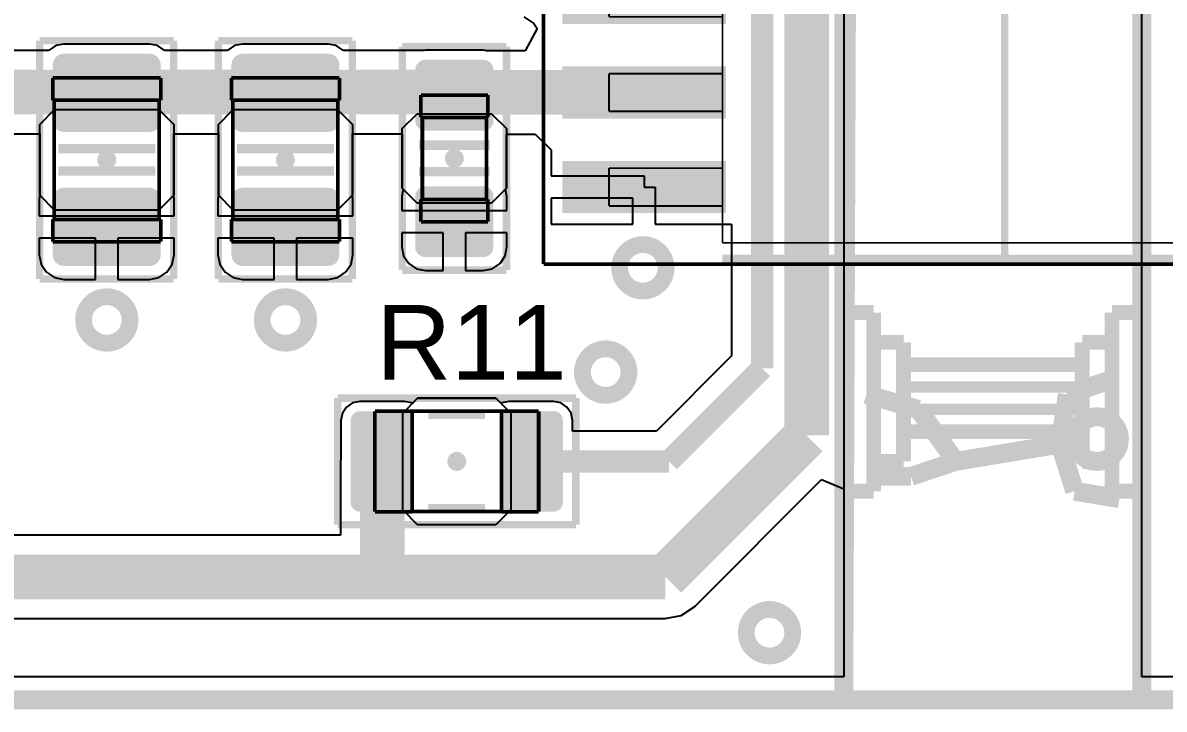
# Model space of a CAD drawing. Header units: inches. Extents: x 34 to 155, y 75 to 134.
# Drawn here: x 86.47 to 101.8, y 89.87 to 99.09 of the extents above; entities that cross this region are included whole.
import ezdxf

# ---------------------------------------------------------------- set-up
doc = ezdxf.new("R2010")
doc.units = ezdxf.units.IN
for name, color, linetype in [('Bottom Layer', 5, 'Continuous'), ('Bottom Overlay', 54, 'Continuous'), ('Bottom Solder', 6, 'Continuous'), ('Construction', 216, 'Continuous'), ('Mechanical 1', 6, 'Continuous'), ('Mechanical 13', 56, 'Continuous'), ('Mechanical 15', 56, 'Continuous'), ('Top Layer', 1, 'Continuous'), ('Top Overlay', 2, 'Continuous'), ('Top Paste', 8, 'Continuous'), ('Top Solder', 216, 'Continuous')]:
    doc.layers.add(name, color=color, linetype=linetype)
doc.styles.add('Arial', font='', dxfattribs={"height": 0.2})
doc.styles.get('Arial').set_extended_font_data('Arial')

# ---------------------------------------------------------------- blocks, each defined once
blk = doc.blocks.new('RESC2012X70N_110')
at = {"layer": 'Mechanical 15'}
h = blk.add_hatch(color=56, dxfattribs=at)
edge = h.paths.add_edge_path()
edge.add_arc((0, 0), 0.127, 0, 360)
at = {"layer": 'Top Layer'}
h = blk.add_hatch(color=1, dxfattribs=at)
edge = h.paths.add_edge_path()
edge.add_arc((-1.3, -0.55), 0.1, 180, 270)
edge.add_line((-1.3, -0.65), (-0.7, -0.65))
edge.add_arc((-0.7, -0.55), 0.1, 270, 360)
edge.add_line((-0.6, -0.55), (-0.6, 0.55))
edge.add_arc((-0.7, 0.55), 0.1, 0, 90)
edge.add_line((-0.7, 0.65), (-1.3, 0.65))
edge.add_arc((-1.3, 0.55), 0.1, 90, 180)
edge.add_line((-1.4, 0.55), (-1.4, -0.55))
h = blk.add_hatch(color=1, dxfattribs=at)
edge = h.paths.add_edge_path()
edge.add_arc((0.7, -0.55), 0.1, 180, 270)
edge.add_line((0.7, -0.65), (1.3, -0.65))
edge.add_arc((1.3, -0.55), 0.1, 270, 360)
edge.add_line((1.4, -0.55), (1.4, 0.55))
edge.add_arc((1.3, 0.55), 0.1, 0, 90)
edge.add_line((1.3, 0.65), (0.7, 0.65))
edge.add_arc((0.7, 0.55), 0.1, 90, 180)
edge.add_line((0.6, 0.55), (0.6, -0.55))
at = {"layer": 'Top Paste'}
h = blk.add_hatch(color=8, dxfattribs=at)
edge = h.paths.add_edge_path()
edge.add_arc((-1.3, -0.55), 0.1, 180, 270)
edge.add_line((-1.3, -0.65), (-0.7, -0.65))
edge.add_arc((-0.7, -0.55), 0.1, 270, 360)
edge.add_line((-0.6, -0.55), (-0.6, 0.55))
edge.add_arc((-0.7, 0.55), 0.1, 0, 90)
edge.add_line((-0.7, 0.65), (-1.3, 0.65))
edge.add_arc((-1.3, 0.55), 0.1, 90, 180)
edge.add_line((-1.4, 0.55), (-1.4, -0.55))
h = blk.add_hatch(color=8, dxfattribs=at)
edge = h.paths.add_edge_path()
edge.add_arc((0.7, -0.55), 0.1, 180, 270)
edge.add_line((0.7, -0.65), (1.3, -0.65))
edge.add_arc((1.3, -0.55), 0.1, 270, 360)
edge.add_line((1.4, -0.55), (1.4, 0.55))
edge.add_arc((1.3, 0.55), 0.1, 0, 90)
edge.add_line((1.3, 0.65), (0.7, 0.65))
edge.add_arc((0.7, 0.55), 0.1, 90, 180)
edge.add_line((0.6, 0.55), (0.6, -0.55))
at = {"layer": 'Top Solder'}
h = blk.add_hatch(color=216, dxfattribs=at)
edge = h.paths.add_edge_path()
edge.add_arc((-1.3, -0.55), 0.125, 180, 270)
edge.add_line((-1.3, -0.675), (-0.7, -0.675))
edge.add_arc((-0.7, -0.55), 0.125, 270, 360)
edge.add_line((-0.575, -0.55), (-0.575, 0.55))
edge.add_arc((-0.7, 0.55), 0.125, 0, 90)
edge.add_line((-0.7, 0.675), (-1.3, 0.675))
edge.add_arc((-1.3, 0.55), 0.125, 90, 180)
edge.add_line((-1.425, 0.55), (-1.425, -0.55))
h = blk.add_hatch(color=216, dxfattribs=at)
edge = h.paths.add_edge_path()
edge.add_arc((0.7, -0.55), 0.125, 180, 270)
edge.add_line((0.7, -0.675), (1.3, -0.675))
edge.add_arc((1.3, -0.55), 0.125, 270, 360)
edge.add_line((1.425, -0.55), (1.425, 0.55))
edge.add_arc((1.3, 0.55), 0.125, 0, 90)
edge.add_line((1.3, 0.675), (0.7, 0.675))
edge.add_arc((0.7, 0.55), 0.125, 90, 180)
edge.add_line((0.575, 0.55), (0.575, -0.55))
at = {"layer": 'Mechanical 13', "const_width": 0.05}
for points in [[(-1.1, 0.675), (-1.1, -0.675)], [(-0.6, 0.675), (-1.1, 0.675)], [(-0.6, 0.675), (-0.6, -0.675)], [(0.6, 0.674), (-0.6, 0.674)], [(0.6, 0.674), (-0.6, 0.674)], [(0.6, 0.675), (0.6, -0.675)], [(1.1, 0.675), (0.6, 0.675)], [(1.1, 0.675), (1.1, -0.675)], [(-0.6, -0.675), (-1.1, -0.675)], [(0.6, -0.674), (-0.6, -0.674)], [(0.6, -0.674), (-0.6, -0.674)], [(1.1, -0.675), (0.6, -0.675)]]:
    blk.add_lwpolyline(points, dxfattribs=at)
at = {"layer": 'Mechanical 15', "const_width": 0.1}
for points in [[(-1.6, 0.85), (-1.6, -0.85)], [(1.6, 0.85), (-1.6, 0.85)], [(1.6, 0.85), (1.6, -0.85)], [(1.6, -0.85), (-1.6, -0.85)]]:
    blk.add_lwpolyline(points, dxfattribs=at)
at = {"layer": 'Top Layer'}
for p, q in [((-0.725, 0.65), (-0.525, 0.85)), ((-0.525, 0.85), (0.525, 0.85)), ((0.525, 0.85), (0.725, 0.65)), ((-0.725, -0.65), (-0.725, 0.65)), ((0.725, 0.65), (0.725, -0.65)), ((-0.525, -0.85), (-0.725, -0.65)), ((0.725, -0.65), (0.525, -0.85)), ((0.525, -0.85), (-0.525, -0.85))]:
    blk.add_line(p, q, dxfattribs=at)
at = {"layer": 'Top Overlay', "const_width": 0.127}
for points in [[(0.381, 0.635), (-0.381, 0.635)], [(0.381, -0.635), (-0.381, -0.635)]]:
    blk.add_lwpolyline(points, dxfattribs=at)
blk = doc.blocks.new('TI_DFM0020A_121')
at = {"layer": 'Top Layer'}
for points in [[(-5.9, 6.015), (-3.8, 6.015), (-3.8, 5.415), (-5.9, 5.415)], [(3.8, 6.015), (5.9, 6.015), (5.9, 5.415), (3.8, 5.415)], [(-5.9, 4.745), (-3.8, 4.745), (-3.8, 4.145), (-5.9, 4.145)], [(3.8, 4.745), (5.9, 4.745), (5.9, 4.145), (3.8, 4.145)], [(-5.9, 3.475), (-3.8, 3.475), (-3.8, 2.875), (-5.9, 2.875)], [(3.8, 3.475), (5.9, 3.475), (5.9, 2.875), (3.8, 2.875)], [(-5.9, 2.205), (-3.8, 2.205), (-3.8, 1.605), (-5.9, 1.605)], [(3.8, 2.205), (5.9, 2.205), (5.9, 1.605), (3.8, 1.605)], [(-5.9, 0.935), (-3.8, 0.935), (-3.8, 0.335), (-5.9, 0.335)], [(3.8, 0.935), (5.9, 0.935), (5.9, 0.335), (3.8, 0.335)], [(-5.9, -0.335), (-3.8, -0.335), (-3.8, -0.935), (-5.9, -0.935)], [(3.8, -0.335), (5.9, -0.335), (5.9, -0.935), (3.8, -0.935)], [(-5.9, -1.605), (-3.8, -1.605), (-3.8, -2.205), (-5.9, -2.205)], [(3.8, -1.605), (5.9, -1.605), (5.9, -2.205), (3.8, -2.205)], [(-5.9, -2.875), (-3.8, -2.875), (-3.8, -3.475), (-5.9, -3.475)], [(3.8, -2.875), (5.9, -2.875), (5.9, -3.475), (3.8, -3.475)], [(-5.9, -4.145), (-3.8, -4.145), (-3.8, -4.745), (-5.9, -4.745)], [(3.8, -4.145), (5.9, -4.145), (5.9, -4.745), (3.8, -4.745)], [(-5.9, -5.415), (-3.8, -5.415), (-3.8, -6.015), (-5.9, -6.015)], [(3.8, -5.415), (5.9, -5.415), (5.9, -6.015), (3.8, -6.015)]]:
    blk.add_hatch(color=1, dxfattribs=at).paths.add_polyline_path(points)
at = {"layer": 'Top Paste'}
for points in [[(-5.9, 6.015), (-3.8, 6.015), (-3.8, 5.415), (-5.9, 5.415)], [(3.8, 6.015), (5.9, 6.015), (5.9, 5.415), (3.8, 5.415)], [(-5.9, 4.745), (-3.8, 4.745), (-3.8, 4.145), (-5.9, 4.145)], [(3.8, 4.745), (5.9, 4.745), (5.9, 4.145), (3.8, 4.145)], [(-5.9, 3.475), (-3.8, 3.475), (-3.8, 2.875), (-5.9, 2.875)], [(3.8, 3.475), (5.9, 3.475), (5.9, 2.875), (3.8, 2.875)], [(-5.9, 2.205), (-3.8, 2.205), (-3.8, 1.605), (-5.9, 1.605)], [(3.8, 2.205), (5.9, 2.205), (5.9, 1.605), (3.8, 1.605)], [(-5.9, 0.935), (-3.8, 0.935), (-3.8, 0.335), (-5.9, 0.335)], [(3.8, 0.935), (5.9, 0.935), (5.9, 0.335), (3.8, 0.335)], [(-5.9, -0.335), (-3.8, -0.335), (-3.8, -0.935), (-5.9, -0.935)], [(3.8, -0.335), (5.9, -0.335), (5.9, -0.935), (3.8, -0.935)], [(-5.9, -1.605), (-3.8, -1.605), (-3.8, -2.205), (-5.9, -2.205)], [(3.8, -1.605), (5.9, -1.605), (5.9, -2.205), (3.8, -2.205)], [(-5.9, -2.875), (-3.8, -2.875), (-3.8, -3.475), (-5.9, -3.475)], [(3.8, -2.875), (5.9, -2.875), (5.9, -3.475), (3.8, -3.475)], [(-5.9, -4.145), (-3.8, -4.145), (-3.8, -4.745), (-5.9, -4.745)], [(3.8, -4.145), (5.9, -4.145), (5.9, -4.745), (3.8, -4.745)], [(-5.9, -5.415), (-3.8, -5.415), (-3.8, -6.015), (-5.9, -6.015)], [(3.8, -5.415), (5.9, -5.415), (5.9, -6.015), (3.8, -6.015)]]:
    blk.add_hatch(color=8, dxfattribs=at).paths.add_polyline_path(points)
at = {"layer": 'Top Solder'}
for points in [[(-5.95, 6.065), (-3.75, 6.065), (-3.75, 5.365), (-5.95, 5.365)], [(3.75, 6.065), (5.95, 6.065), (5.95, 5.365), (3.75, 5.365)], [(-5.95, 4.795), (-3.75, 4.795), (-3.75, 4.095), (-5.95, 4.095)], [(3.75, 4.795), (5.95, 4.795), (5.95, 4.095), (3.75, 4.095)], [(-5.95, 3.525), (-3.75, 3.525), (-3.75, 2.825), (-5.95, 2.825)], [(3.75, 3.525), (5.95, 3.525), (5.95, 2.825), (3.75, 2.825)], [(-5.95, 2.255), (-3.75, 2.255), (-3.75, 1.555), (-5.95, 1.555)], [(3.75, 2.255), (5.95, 2.255), (5.95, 1.555), (3.75, 1.555)], [(-5.95, 0.985), (-3.75, 0.985), (-3.75, 0.285), (-5.95, 0.285)], [(3.75, 0.985), (5.95, 0.985), (5.95, 0.285), (3.75, 0.285)], [(-5.95, -0.285), (-3.75, -0.285), (-3.75, -0.985), (-5.95, -0.985)], [(3.75, -0.285), (5.95, -0.285), (5.95, -0.985), (3.75, -0.985)], [(-5.95, -1.555), (-3.75, -1.555), (-3.75, -2.255), (-5.95, -2.255)], [(3.75, -1.555), (5.95, -1.555), (5.95, -2.255), (3.75, -2.255)], [(-5.95, -2.825), (-3.75, -2.825), (-3.75, -3.525), (-5.95, -3.525)], [(3.75, -2.825), (5.95, -2.825), (5.95, -3.525), (3.75, -3.525)], [(-5.95, -4.095), (-3.75, -4.095), (-3.75, -4.795), (-5.95, -4.795)], [(3.75, -4.095), (5.95, -4.095), (5.95, -4.795), (3.75, -4.795)], [(-5.95, -5.365), (-3.75, -5.365), (-3.75, -6.065), (-5.95, -6.065)], [(3.75, -5.365), (5.95, -5.365), (5.95, -6.065), (3.75, -6.065)]]:
    blk.add_hatch(color=216, dxfattribs=at).paths.add_polyline_path(points)
at = {"layer": 'Mechanical 13', "const_width": 0.0254}
for points in [[(-3.797, -6.464), (-3.797, 6.464)], [(-3.797, 6.464), (3.797, 6.464)], [(3.797, -6.464), (3.797, 6.464)], [(-5.321, 5.461), (-5.321, 5.969)], [(-5.321, 5.969), (-3.797, 5.969)], [(-3.797, 5.461), (-3.797, 5.969)], [(3.797, 5.969), (5.321, 5.969)], [(3.797, 5.461), (3.797, 5.969)], [(5.321, 5.461), (5.321, 5.969)], [(-5.321, 5.461), (-3.797, 5.461)], [(3.797, 5.461), (5.321, 5.461)], [(-5.321, 4.191), (-5.321, 4.699)], [(-5.321, 4.699), (-3.797, 4.699)], [(-3.797, 4.191), (-3.797, 4.699)], [(3.797, 4.699), (5.321, 4.699)], [(3.797, 4.191), (3.797, 4.699)], [(5.321, 4.191), (5.321, 4.699)], [(-5.321, 4.191), (-3.797, 4.191)], [(3.797, 4.191), (5.321, 4.191)], [(-5.321, 2.921), (-5.321, 3.429)], [(-5.321, 3.429), (-3.797, 3.429)], [(-3.797, 2.921), (-3.797, 3.429)], [(3.797, 3.429), (5.321, 3.429)], [(3.797, 2.921), (3.797, 3.429)], [(5.321, 2.921), (5.321, 3.429)], [(-5.321, 2.921), (-3.797, 2.921)], [(3.797, 2.921), (5.321, 2.921)], [(-5.321, 1.651), (-5.321, 2.159)], [(-5.321, 2.159), (-3.797, 2.159)], [(-3.797, 1.651), (-3.797, 2.159)], [(3.797, 2.159), (5.321, 2.159)], [(3.797, 1.651), (3.797, 2.159)], [(5.321, 1.651), (5.321, 2.159)], [(-5.321, 1.651), (-3.797, 1.651)], [(3.797, 1.651), (5.321, 1.651)], [(-5.321, 0.381), (-5.321, 0.889)], [(-5.321, 0.889), (-3.797, 0.889)], [(-3.797, 0.381), (-3.797, 0.889)], [(3.797, 0.889), (5.321, 0.889)], [(3.797, 0.381), (3.797, 0.889)], [(5.321, 0.381), (5.321, 0.889)], [(-5.321, 0.381), (-3.797, 0.381)], [(3.797, 0.381), (5.321, 0.381)], [(-5.321, -0.889), (-5.321, -0.381)], [(-5.321, -0.381), (-3.797, -0.381)], [(-3.797, -0.889), (-3.797, -0.381)], [(3.797, -0.381), (5.321, -0.381)], [(3.797, -0.889), (3.797, -0.381)], [(5.321, -0.889), (5.321, -0.381)], [(-5.321, -0.889), (-3.797, -0.889)], [(3.797, -0.889), (5.321, -0.889)], [(-5.321, -2.159), (-5.321, -1.651)], [(-5.321, -1.651), (-3.797, -1.651)], [(-3.797, -2.159), (-3.797, -1.651)], [(3.797, -1.651), (5.321, -1.651)], [(3.797, -2.159), (3.797, -1.651)], [(5.321, -2.159), (5.321, -1.651)], [(-5.321, -2.159), (-3.797, -2.159)], [(3.797, -2.159), (5.321, -2.159)], [(-5.321, -3.429), (-5.321, -2.921)], [(-5.321, -2.921), (-3.797, -2.921)], [(-3.797, -3.429), (-3.797, -2.921)], [(3.797, -2.921), (5.321, -2.921)], [(3.797, -3.429), (3.797, -2.921)], [(5.321, -3.429), (5.321, -2.921)], [(-5.321, -3.429), (-3.797, -3.429)], [(3.797, -3.429), (5.321, -3.429)], [(-5.321, -4.699), (-5.321, -4.191)], [(-5.321, -4.191), (-3.797, -4.191)], [(-3.797, -4.699), (-3.797, -4.191)], [(3.797, -4.191), (5.321, -4.191)], [(3.797, -4.699), (3.797, -4.191)], [(5.321, -4.699), (5.321, -4.191)], [(-5.321, -4.699), (-3.797, -4.699)], [(3.797, -4.699), (5.321, -4.699)], [(-5.321, -5.969), (-5.321, -5.461)], [(-5.321, -5.461), (-3.797, -5.461)], [(-3.797, -5.969), (-3.797, -5.461)], [(3.797, -5.461), (5.321, -5.461)], [(3.797, -5.969), (3.797, -5.461)], [(5.321, -5.969), (5.321, -5.461)], [(-5.321, -5.969), (-3.797, -5.969)], [(3.797, -5.969), (5.321, -5.969)], [(-3.797, -6.464), (3.797, -6.464)]]:
    blk.add_lwpolyline(points, dxfattribs=at)
blk.add_lwpolyline([(0.305, 6.464, -1), (-0.305, 6.464)], format="xyb", dxfattribs=at)
at = {"layer": 'Mechanical 13', "const_width": 0.0127}
for points in [[(-0.311, 6.464, 1), (-0.298, 6.464, 1)], [(0.298, 6.464, 1), (0.311, 6.464, 1)]]:
    blk.add_lwpolyline(points, format="xyb", close=True, dxfattribs=at)
at = {"layer": 'Mechanical 15', "const_width": 0.05}
for points in [[(-6.2, -6.75), (-6.2, 6.75)], [(-6.2, 6.75), (6.2, 6.75)], [(6.2, -6.75), (6.2, 6.75)], [(-6.2, -6.75), (6.2, -6.75)]]:
    blk.add_lwpolyline(points, dxfattribs=at)
at = {"layer": 'Top Overlay'}
for points, const_width in [([(-4.725, 6.7, 1), (-4.975, 6.7, 1)], 0.25), ([(-5.038, 6.7, 1), (-4.913, 6.7, 1)], 0.125), ([(-4.787, 6.7, 1), (-4.663, 6.7, 1)], 0.125)]:
    blk.add_lwpolyline(points, format="xyb", close=True, dxfattribs=dict(at, const_width=const_width))
at = {"layer": 'Top Overlay', "const_width": 0.15}
for points in [[(-3.8, 6.7), (3.8, 6.7)], [(-3.8, -6.7), (3.8, -6.7)]]:
    blk.add_lwpolyline(points, dxfattribs=at)
at = {"layer": 'Mechanical 13', "style": 'Arial'}
for s, p in [('*', (-3.734, 5.118)), ('D4', (-3.493, -0.635))]:
    blk.add_text(s, height=1.27, dxfattribs=at).set_placement(p)
blk = doc.blocks.new('CAPC1608X90N_131')
at = {"layer": 'Mechanical 15'}
h = blk.add_hatch(color=56, dxfattribs=at)
edge = h.paths.add_edge_path()
edge.add_arc((0, 0), 0.127, 0, 360)
at = {"layer": 'Top Layer'}
h = blk.add_hatch(color=1, dxfattribs=at)
edge = h.paths.add_edge_path()
edge.add_arc((-1.187, -0.388), 0.112, 180, 270)
edge.add_line((-1.187, -0.5), (-0.512, -0.5))
edge.add_arc((-0.512, -0.388), 0.112, 270, 360)
edge.add_line((-0.4, -0.388), (-0.4, 0.388))
edge.add_arc((-0.512, 0.388), 0.112, 0, 90)
edge.add_line((-0.512, 0.5), (-1.187, 0.5))
edge.add_arc((-1.187, 0.388), 0.112, 90, 180)
edge.add_line((-1.3, 0.388), (-1.3, -0.388))
h = blk.add_hatch(color=1, dxfattribs=at)
edge = h.paths.add_edge_path()
edge.add_arc((0.512, -0.388), 0.112, 180, 270)
edge.add_line((0.512, -0.5), (1.188, -0.5))
edge.add_arc((1.188, -0.388), 0.112, 270, 360)
edge.add_line((1.3, -0.388), (1.3, 0.388))
edge.add_arc((1.188, 0.388), 0.112, 0, 90)
edge.add_line((1.188, 0.5), (0.512, 0.5))
edge.add_arc((0.512, 0.388), 0.112, 90, 180)
edge.add_line((0.4, 0.388), (0.4, -0.388))
at = {"layer": 'Top Paste'}
h = blk.add_hatch(color=8, dxfattribs=at)
edge = h.paths.add_edge_path()
edge.add_arc((-1.187, -0.388), 0.112, 180, 270)
edge.add_line((-1.187, -0.5), (-0.512, -0.5))
edge.add_arc((-0.512, -0.388), 0.112, 270, 360)
edge.add_line((-0.4, -0.388), (-0.4, 0.388))
edge.add_arc((-0.512, 0.388), 0.112, 0, 90)
edge.add_line((-0.512, 0.5), (-1.187, 0.5))
edge.add_arc((-1.187, 0.388), 0.112, 90, 180)
edge.add_line((-1.3, 0.388), (-1.3, -0.388))
h = blk.add_hatch(color=8, dxfattribs=at)
edge = h.paths.add_edge_path()
edge.add_arc((0.512, -0.388), 0.112, 180, 270)
edge.add_line((0.512, -0.5), (1.188, -0.5))
edge.add_arc((1.188, -0.388), 0.112, 270, 360)
edge.add_line((1.3, -0.388), (1.3, 0.388))
edge.add_arc((1.188, 0.388), 0.112, 0, 90)
edge.add_line((1.188, 0.5), (0.512, 0.5))
edge.add_arc((0.512, 0.388), 0.112, 90, 180)
edge.add_line((0.4, 0.388), (0.4, -0.388))
at = {"layer": 'Top Solder'}
h = blk.add_hatch(color=216, dxfattribs=at)
edge = h.paths.add_edge_path()
edge.add_arc((-1.187, -0.388), 0.138, 180, 270)
edge.add_line((-1.187, -0.525), (-0.512, -0.525))
edge.add_arc((-0.512, -0.388), 0.138, 270, 360)
edge.add_line((-0.375, -0.388), (-0.375, 0.388))
edge.add_arc((-0.512, 0.388), 0.138, 0, 90)
edge.add_line((-0.512, 0.525), (-1.187, 0.525))
edge.add_arc((-1.187, 0.388), 0.138, 90, 180)
edge.add_line((-1.325, 0.388), (-1.325, -0.388))
h = blk.add_hatch(color=216, dxfattribs=at)
edge = h.paths.add_edge_path()
edge.add_arc((0.512, -0.388), 0.138, 180, 270)
edge.add_line((0.512, -0.525), (1.188, -0.525))
edge.add_arc((1.188, -0.388), 0.138, 270, 360)
edge.add_line((1.325, -0.388), (1.325, 0.388))
edge.add_arc((1.188, 0.388), 0.138, 0, 90)
edge.add_line((1.188, 0.525), (0.512, 0.525))
edge.add_arc((0.512, 0.388), 0.138, 90, 180)
edge.add_line((0.375, 0.388), (0.375, -0.388))
at = {"layer": 'Mechanical 13', "const_width": 0.05}
for points in [[(-0.85, 0.45), (-0.55, 0.45)], [(-0.85, 0.45), (-0.85, -0.45)], [(-0.55, 0.45), (-0.55, -0.45)], [(0.55, 0.45), (0.85, 0.45)], [(0.55, 0.45), (0.55, -0.45)], [(0.85, 0.45), (0.85, -0.45)], [(-0.55, 0.43), (0.55, 0.43)], [(-0.85, -0.45), (-0.55, -0.45)], [(-0.55, -0.43), (0.55, -0.43)], [(0.55, -0.45), (0.85, -0.45)]]:
    blk.add_lwpolyline(points, dxfattribs=at)
at = {"layer": 'Mechanical 15', "const_width": 0.1}
for points in [[(-1.5, 0.7), (1.5, 0.7)], [(-1.5, 0.7), (-1.5, -0.7)], [(1.5, 0.7), (1.5, -0.7)], [(-1.5, -0.7), (1.5, -0.7)]]:
    blk.add_lwpolyline(points, dxfattribs=at)
at = {"layer": 'Top Layer'}
for p, q in [((-0.6, 0.5), (-0.4, 0.7)), ((-0.4, 0.7), (0.4, 0.7)), ((0.4, 0.7), (0.6, 0.5)), ((-0.6, -0.5), (-0.6, 0.5)), ((0.6, 0.5), (0.6, -0.5)), ((-0.4, -0.7), (-0.6, -0.5)), ((0.6, -0.5), (0.4, -0.7)), ((0.4, -0.7), (-0.4, -0.7))]:
    blk.add_line(p, q, dxfattribs=at)
at = {"layer": 'Top Overlay', "const_width": 0.127}
for points in [[(-0.178, 0.476), (-0.178, -0.476)], [(0.178, 0.476), (0.178, -0.476)]]:
    blk.add_lwpolyline(points, dxfattribs=at)
blk = doc.blocks.new('CAPC2012X135N_132')
at = {"layer": 'Mechanical 15'}
h = blk.add_hatch(color=56, dxfattribs=at)
edge = h.paths.add_edge_path()
edge.add_arc((0, 0), 0.127, 0, 360)
at = {"layer": 'Top Layer'}
h = blk.add_hatch(color=1, dxfattribs=at)
edge = h.paths.add_edge_path()
edge.add_arc((-1.275, -0.575), 0.125, 180, 270)
edge.add_line((-1.275, -0.7), (-0.525, -0.7))
edge.add_arc((-0.525, -0.575), 0.125, 270, 360)
edge.add_line((-0.4, -0.575), (-0.4, 0.575))
edge.add_arc((-0.525, 0.575), 0.125, 0, 90)
edge.add_line((-0.525, 0.7), (-1.275, 0.7))
edge.add_arc((-1.275, 0.575), 0.125, 90, 180)
edge.add_line((-1.4, 0.575), (-1.4, -0.575))
h = blk.add_hatch(color=1, dxfattribs=at)
edge = h.paths.add_edge_path()
edge.add_arc((0.525, -0.575), 0.125, 180, 270)
edge.add_line((0.525, -0.7), (1.275, -0.7))
edge.add_arc((1.275, -0.575), 0.125, 270, 360)
edge.add_line((1.4, -0.575), (1.4, 0.575))
edge.add_arc((1.275, 0.575), 0.125, 0, 90)
edge.add_line((1.275, 0.7), (0.525, 0.7))
edge.add_arc((0.525, 0.575), 0.125, 90, 180)
edge.add_line((0.4, 0.575), (0.4, -0.575))
at = {"layer": 'Top Paste'}
h = blk.add_hatch(color=8, dxfattribs=at)
edge = h.paths.add_edge_path()
edge.add_arc((-1.275, -0.575), 0.125, 180, 270)
edge.add_line((-1.275, -0.7), (-0.525, -0.7))
edge.add_arc((-0.525, -0.575), 0.125, 270, 360)
edge.add_line((-0.4, -0.575), (-0.4, 0.575))
edge.add_arc((-0.525, 0.575), 0.125, 0, 90)
edge.add_line((-0.525, 0.7), (-1.275, 0.7))
edge.add_arc((-1.275, 0.575), 0.125, 90, 180)
edge.add_line((-1.4, 0.575), (-1.4, -0.575))
h = blk.add_hatch(color=8, dxfattribs=at)
edge = h.paths.add_edge_path()
edge.add_arc((0.525, -0.575), 0.125, 180, 270)
edge.add_line((0.525, -0.7), (1.275, -0.7))
edge.add_arc((1.275, -0.575), 0.125, 270, 360)
edge.add_line((1.4, -0.575), (1.4, 0.575))
edge.add_arc((1.275, 0.575), 0.125, 0, 90)
edge.add_line((1.275, 0.7), (0.525, 0.7))
edge.add_arc((0.525, 0.575), 0.125, 90, 180)
edge.add_line((0.4, 0.575), (0.4, -0.575))
at = {"layer": 'Top Solder'}
h = blk.add_hatch(color=216, dxfattribs=at)
edge = h.paths.add_edge_path()
edge.add_arc((-1.275, -0.575), 0.15, 180, 270)
edge.add_line((-1.275, -0.725), (-0.525, -0.725))
edge.add_arc((-0.525, -0.575), 0.15, 270, 360)
edge.add_line((-0.375, -0.575), (-0.375, 0.575))
edge.add_arc((-0.525, 0.575), 0.15, 0, 90)
edge.add_line((-0.525, 0.725), (-1.275, 0.725))
edge.add_arc((-1.275, 0.575), 0.15, 90, 180)
edge.add_line((-1.425, 0.575), (-1.425, -0.575))
h = blk.add_hatch(color=216, dxfattribs=at)
edge = h.paths.add_edge_path()
edge.add_arc((0.525, -0.575), 0.15, 180, 270)
edge.add_line((0.525, -0.725), (1.275, -0.725))
edge.add_arc((1.275, -0.575), 0.15, 270, 360)
edge.add_line((1.425, -0.575), (1.425, 0.575))
edge.add_arc((1.275, 0.575), 0.15, 0, 90)
edge.add_line((1.275, 0.725), (0.525, 0.725))
edge.add_arc((0.525, 0.575), 0.15, 90, 180)
edge.add_line((0.375, 0.575), (0.375, -0.575))
at = {"layer": 'Mechanical 13', "const_width": 0.05}
for points in [[(-1.1, 0.725), (-0.8, 0.725)], [(-1.1, 0.725), (-1.1, -0.725)], [(-0.8, 0.725), (-0.8, -0.725)], [(-0.8, 0.705), (0.8, 0.705)], [(0.8, 0.725), (0.8, -0.725)], [(0.8, 0.725), (1.1, 0.725)], [(1.1, 0.725), (1.1, -0.725)], [(-1.1, -0.725), (-0.8, -0.725)], [(-0.8, -0.705), (0.8, -0.705)], [(0.8, -0.725), (1.1, -0.725)]]:
    blk.add_lwpolyline(points, dxfattribs=at)
at = {"layer": 'Mechanical 15', "const_width": 0.1}
for points in [[(-1.6, 0.9), (1.6, 0.9)], [(-1.6, 0.9), (-1.6, -0.9)], [(1.6, 0.9), (1.6, -0.9)], [(-1.6, -0.9), (1.6, -0.9)]]:
    blk.add_lwpolyline(points, dxfattribs=at)
at = {"layer": 'Top Layer'}
for p, q in [((-0.675, 0.7), (-0.475, 0.9)), ((-0.475, 0.9), (0.475, 0.9)), ((0.475, 0.9), (0.675, 0.7)), ((-0.675, -0.7), (-0.675, 0.7)), ((0.675, 0.7), (0.675, -0.7)), ((-0.475, -0.9), (-0.675, -0.7)), ((0.675, -0.7), (0.475, -0.9)), ((0.475, -0.9), (-0.475, -0.9))]:
    blk.add_line(p, q, dxfattribs=at)
at = {"layer": 'Top Overlay', "const_width": 0.127}
for points in [[(-0.15, 0.651), (-0.15, -0.651)], [(0.15, 0.651), (0.15, -0.651)]]:
    blk.add_lwpolyline(points, dxfattribs=at)
blk = doc.blocks.new('CAPC2012X135N_133')
at = {"layer": 'Mechanical 15'}
h = blk.add_hatch(color=56, dxfattribs=at)
edge = h.paths.add_edge_path()
edge.add_arc((0, 0), 0.127, 0, 360)
at = {"layer": 'Top Layer'}
h = blk.add_hatch(color=1, dxfattribs=at)
edge = h.paths.add_edge_path()
edge.add_arc((-1.275, -0.575), 0.125, 180, 270)
edge.add_line((-1.275, -0.7), (-0.525, -0.7))
edge.add_arc((-0.525, -0.575), 0.125, 270, 360)
edge.add_line((-0.4, -0.575), (-0.4, 0.575))
edge.add_arc((-0.525, 0.575), 0.125, 0, 90)
edge.add_line((-0.525, 0.7), (-1.275, 0.7))
edge.add_arc((-1.275, 0.575), 0.125, 90, 180)
edge.add_line((-1.4, 0.575), (-1.4, -0.575))
h = blk.add_hatch(color=1, dxfattribs=at)
edge = h.paths.add_edge_path()
edge.add_arc((0.525, -0.575), 0.125, 180, 270)
edge.add_line((0.525, -0.7), (1.275, -0.7))
edge.add_arc((1.275, -0.575), 0.125, 270, 360)
edge.add_line((1.4, -0.575), (1.4, 0.575))
edge.add_arc((1.275, 0.575), 0.125, 0, 90)
edge.add_line((1.275, 0.7), (0.525, 0.7))
edge.add_arc((0.525, 0.575), 0.125, 90, 180)
edge.add_line((0.4, 0.575), (0.4, -0.575))
at = {"layer": 'Top Paste'}
h = blk.add_hatch(color=8, dxfattribs=at)
edge = h.paths.add_edge_path()
edge.add_arc((-1.275, -0.575), 0.125, 180, 270)
edge.add_line((-1.275, -0.7), (-0.525, -0.7))
edge.add_arc((-0.525, -0.575), 0.125, 270, 360)
edge.add_line((-0.4, -0.575), (-0.4, 0.575))
edge.add_arc((-0.525, 0.575), 0.125, 0, 90)
edge.add_line((-0.525, 0.7), (-1.275, 0.7))
edge.add_arc((-1.275, 0.575), 0.125, 90, 180)
edge.add_line((-1.4, 0.575), (-1.4, -0.575))
h = blk.add_hatch(color=8, dxfattribs=at)
edge = h.paths.add_edge_path()
edge.add_arc((0.525, -0.575), 0.125, 180, 270)
edge.add_line((0.525, -0.7), (1.275, -0.7))
edge.add_arc((1.275, -0.575), 0.125, 270, 360)
edge.add_line((1.4, -0.575), (1.4, 0.575))
edge.add_arc((1.275, 0.575), 0.125, 0, 90)
edge.add_line((1.275, 0.7), (0.525, 0.7))
edge.add_arc((0.525, 0.575), 0.125, 90, 180)
edge.add_line((0.4, 0.575), (0.4, -0.575))
at = {"layer": 'Top Solder'}
h = blk.add_hatch(color=216, dxfattribs=at)
edge = h.paths.add_edge_path()
edge.add_arc((-1.275, -0.575), 0.15, 180, 270)
edge.add_line((-1.275, -0.725), (-0.525, -0.725))
edge.add_arc((-0.525, -0.575), 0.15, 270, 360)
edge.add_line((-0.375, -0.575), (-0.375, 0.575))
edge.add_arc((-0.525, 0.575), 0.15, 0, 90)
edge.add_line((-0.525, 0.725), (-1.275, 0.725))
edge.add_arc((-1.275, 0.575), 0.15, 90, 180)
edge.add_line((-1.425, 0.575), (-1.425, -0.575))
h = blk.add_hatch(color=216, dxfattribs=at)
edge = h.paths.add_edge_path()
edge.add_arc((0.525, -0.575), 0.15, 180, 270)
edge.add_line((0.525, -0.725), (1.275, -0.725))
edge.add_arc((1.275, -0.575), 0.15, 270, 360)
edge.add_line((1.425, -0.575), (1.425, 0.575))
edge.add_arc((1.275, 0.575), 0.15, 0, 90)
edge.add_line((1.275, 0.725), (0.525, 0.725))
edge.add_arc((0.525, 0.575), 0.15, 90, 180)
edge.add_line((0.375, 0.575), (0.375, -0.575))
at = {"layer": 'Mechanical 13', "const_width": 0.05}
for points in [[(-1.1, 0.725), (-0.8, 0.725)], [(-1.1, 0.725), (-1.1, -0.725)], [(-0.8, 0.725), (-0.8, -0.725)], [(-0.8, 0.705), (0.8, 0.705)], [(0.8, 0.725), (0.8, -0.725)], [(0.8, 0.725), (1.1, 0.725)], [(1.1, 0.725), (1.1, -0.725)], [(-1.1, -0.725), (-0.8, -0.725)], [(-0.8, -0.705), (0.8, -0.705)], [(0.8, -0.725), (1.1, -0.725)]]:
    blk.add_lwpolyline(points, dxfattribs=at)
at = {"layer": 'Mechanical 15', "const_width": 0.1}
for points in [[(-1.6, 0.9), (1.6, 0.9)], [(-1.6, 0.9), (-1.6, -0.9)], [(1.6, 0.9), (1.6, -0.9)], [(-1.6, -0.9), (1.6, -0.9)]]:
    blk.add_lwpolyline(points, dxfattribs=at)
at = {"layer": 'Top Layer'}
for p, q in [((-0.675, 0.7), (-0.475, 0.9)), ((-0.475, 0.9), (0.475, 0.9)), ((0.475, 0.9), (0.675, 0.7)), ((-0.675, -0.7), (-0.675, 0.7)), ((0.675, 0.7), (0.675, -0.7)), ((-0.475, -0.9), (-0.675, -0.7)), ((0.675, -0.7), (0.475, -0.9)), ((0.475, -0.9), (-0.475, -0.9))]:
    blk.add_line(p, q, dxfattribs=at)
at = {"layer": 'Top Overlay', "const_width": 0.127}
for points in [[(-0.15, 0.651), (-0.15, -0.651)], [(0.15, 0.651), (0.15, -0.651)]]:
    blk.add_lwpolyline(points, dxfattribs=at)

msp = doc.modelspace()

# ---------------------------------------------------------------- hatches: boundary and pattern name
at = {"layer": 'Bottom Layer'}
h = msp.add_hatch(color=5, dxfattribs=at)
edge = h.paths.add_edge_path()
edge.add_arc((94.8, 95.8), 0.4, 0, 360)
edge = h.paths.add_edge_path(flags=0)
edge.add_arc((94.8, 95.8), 0.2, 0, 360)
h = msp.add_hatch(color=5, dxfattribs=at)
edge = h.paths.add_edge_path()
edge.add_arc((87.6, 95.1), 0.4, 0, 360)
edge = h.paths.add_edge_path(flags=0)
edge.add_arc((87.6, 95.1), 0.2, 0, 360)
h = msp.add_hatch(color=5, dxfattribs=at)
edge = h.paths.add_edge_path()
edge.add_arc((90, 95.1), 0.4, 0, 360)
edge = h.paths.add_edge_path(flags=0)
edge.add_arc((90, 95.1), 0.2, 0, 360)
h = msp.add_hatch(color=5, dxfattribs=at)
edge = h.paths.add_edge_path()
edge.add_arc((94.3, 94.4), 0.4, 0, 360)
edge = h.paths.add_edge_path(flags=0)
edge.add_arc((94.3, 94.4), 0.2, 0, 360)
h = msp.add_hatch(color=5, dxfattribs=at)
edge = h.paths.add_edge_path()
edge.add_arc((96.5, 90.9), 0.4, 0, 360)
edge = h.paths.add_edge_path(flags=0)
edge.add_arc((96.5, 90.9), 0.2, 0, 360)
at = {"layer": 'Bottom Solder'}
h = msp.add_hatch(color=6, dxfattribs=at)
edge = h.paths.add_edge_path()
edge.add_arc((94.8, 95.8), 0.425, 0, 360)
edge = h.paths.add_edge_path(flags=0)
edge.add_arc((94.8, 95.8), 0.2, 0, 360)
h = msp.add_hatch(color=6, dxfattribs=at)
edge = h.paths.add_edge_path()
edge.add_arc((87.6, 95.1), 0.425, 0, 360)
edge = h.paths.add_edge_path(flags=0)
edge.add_arc((87.6, 95.1), 0.2, 0, 360)
h = msp.add_hatch(color=6, dxfattribs=at)
edge = h.paths.add_edge_path()
edge.add_arc((90, 95.1), 0.425, 0, 360)
edge = h.paths.add_edge_path(flags=0)
edge.add_arc((90, 95.1), 0.2, 0, 360)
h = msp.add_hatch(color=6, dxfattribs=at)
edge = h.paths.add_edge_path()
edge.add_arc((94.3, 94.4), 0.425, 0, 360)
edge = h.paths.add_edge_path(flags=0)
edge.add_arc((94.3, 94.4), 0.2, 0, 360)
h = msp.add_hatch(color=6, dxfattribs=at)
edge = h.paths.add_edge_path()
edge.add_arc((96.5, 90.9), 0.425, 0, 360)
edge = h.paths.add_edge_path(flags=0)
edge.add_arc((96.5, 90.9), 0.2, 0, 360)
at = {"layer": 'Top Layer'}
h = msp.add_hatch(color=1, dxfattribs=at)
edge = h.paths.add_edge_path()
edge.add_arc((94.8, 95.8), 0.4, 0, 360)
edge = h.paths.add_edge_path(flags=0)
edge.add_arc((94.8, 95.8), 0.2, 0, 360)
h = msp.add_hatch(color=1, dxfattribs=at)
edge = h.paths.add_edge_path()
edge.add_arc((87.6, 95.1), 0.4, 0, 360)
edge = h.paths.add_edge_path(flags=0)
edge.add_arc((87.6, 95.1), 0.2, 0, 360)
h = msp.add_hatch(color=1, dxfattribs=at)
edge = h.paths.add_edge_path()
edge.add_arc((90, 95.1), 0.4, 0, 360)
edge = h.paths.add_edge_path(flags=0)
edge.add_arc((90, 95.1), 0.2, 0, 360)
h = msp.add_hatch(color=1, dxfattribs=at)
edge = h.paths.add_edge_path()
edge.add_arc((94.3, 94.4), 0.4, 0, 360)
edge = h.paths.add_edge_path(flags=0)
edge.add_arc((94.3, 94.4), 0.2, 0, 360)
h = msp.add_hatch(color=1, dxfattribs=at)
edge = h.paths.add_edge_path()
edge.add_arc((96.5, 90.9), 0.4, 0, 360)
edge = h.paths.add_edge_path(flags=0)
edge.add_arc((96.5, 90.9), 0.2, 0, 360)
at = {"layer": 'Top Solder'}
h = msp.add_hatch(color=216, dxfattribs=at)
edge = h.paths.add_edge_path()
edge.add_arc((94.8, 95.8), 0.425, 0, 360)
edge = h.paths.add_edge_path(flags=0)
edge.add_arc((94.8, 95.8), 0.2, 0, 360)
h = msp.add_hatch(color=216, dxfattribs=at)
edge = h.paths.add_edge_path()
edge.add_arc((87.6, 95.1), 0.425, 0, 360)
edge = h.paths.add_edge_path(flags=0)
edge.add_arc((87.6, 95.1), 0.2, 0, 360)
h = msp.add_hatch(color=216, dxfattribs=at)
edge = h.paths.add_edge_path()
edge.add_arc((90, 95.1), 0.425, 0, 360)
edge = h.paths.add_edge_path(flags=0)
edge.add_arc((90, 95.1), 0.2, 0, 360)
h = msp.add_hatch(color=216, dxfattribs=at)
edge = h.paths.add_edge_path()
edge.add_arc((94.3, 94.4), 0.425, 0, 360)
edge = h.paths.add_edge_path(flags=0)
edge.add_arc((94.3, 94.4), 0.2, 0, 360)
h = msp.add_hatch(color=216, dxfattribs=at)
edge = h.paths.add_edge_path()
edge.add_arc((96.5, 90.9), 0.425, 0, 360)
edge = h.paths.add_edge_path(flags=0)
edge.add_arc((96.5, 90.9), 0.2, 0, 360)

# ---------------------------------------------------------------- linework, layer by layer
at = {"layer": 'Bottom Layer'}
for p, q in [((97.5, 115.694), (97.5, 90.306)), ((101.5, 90.306), (101.5, 115.694)), ((97.5, 90.306), (50.306, 90.306)), ((112.5, 90.306), (101.5, 90.306))]:
    msp.add_line(p, q, dxfattribs=at)
at = {"layer": 'Bottom Overlay'}
for points, const_width in [([(97.5, 90.5), (97.5, 115.5)], 0.254), ([(101.5, 90.5), (101.5, 115.5)], 0.254), ([(97.6, 95.2), (97.9, 95.2)], 0.2), ([(97.9, 94.8), (97.9, 95.2)], 0.2), ([(101.1, 95.2), (101.5, 95.2)], 0.2), ([(101.1, 94.8), (101.1, 95.2)], 0.2), ([(97.9, 93.2), (97.9, 94.8)], 0.2), ([(97.9, 94.8), (98.3, 94.8)], 0.2), ([(98.3, 94.5), (98.3, 94.8)], 0.2), ([(100.7, 94.8), (101.1, 94.8)], 0.2), ([(100.7, 94.5), (100.7, 94.8)], 0.2), ([(101.1, 93.2), (101.1, 94.8)], 0.2), ([(98.3, 93.6), (98.3, 94.5)], 0.2), ([(98.3, 94.5), (100.7, 94.5)], 0.2), ([(100.7, 93.6), (100.7, 94.5)], 0.2), ([(98.3, 94.2), (100.7, 94.2)], 0.15), ([(98.3, 93.9), (100.7, 93.9)], 0.15), ([(98.3, 93.2), (98.3, 93.6)], 0.2), ([(98.3, 93.6), (100.7, 93.6)], 0.2), ([(100.7, 93.2), (100.7, 93.6)], 0.2), ([(97.9, 92.8), (97.9, 93.2)], 0.2), ([(97.9, 93.2), (98.3, 93.2)], 0.2), ([(100.7, 93.2), (101.1, 93.2)], 0.2), ([(101.1, 92.8), (101.1, 93.2)], 0.2), ([(97.6, 92.8), (97.9, 92.8)], 0.2), ([(101.1, 92.8), (101.5, 92.8)], 0.2)]:
    msp.add_lwpolyline(points, dxfattribs=dict(at, const_width=const_width))
at = {"layer": 'Construction'}
for points, const_width in [([(97.5, 90), (97.5, 116)], 0.254), ([(101.5, 90), (101.5, 116)], 0.254), ([(99.66, 95.9), (99.66, 109)], 0.1)]:
    msp.add_lwpolyline(points, dxfattribs=dict(at, const_width=const_width))
at = {"layer": 'Mechanical 1', "const_width": 0.254}
msp.add_lwpolyline([(50, 90), (112.5, 90)], dxfattribs=at)
at = {"layer": 'Top Layer'}
for p, q in [((101.5, 90.306), (101.5, 115.694)), ((93.203, 99.17), (93.336, 99.081)), ((93.336, 99.081), (93.38, 99.016)), ((93.38, 99.016), (93.221, 98.716)), ((86.823, 98.72), (86, 98.72)), ((86.826, 98.724), (86.823, 98.72)), ((86.917, 98.784), (86.826, 98.724)), ((87.024, 98.806), (86.917, 98.784)), ((88.174, 98.806), (87.024, 98.806)), ((88.281, 98.784), (88.174, 98.806)), ((88.372, 98.724), (88.281, 98.784)), ((88.374, 98.72), (88.372, 98.724)), ((89.223, 98.72), (88.374, 98.72)), ((89.226, 98.724), (89.223, 98.72)), ((89.317, 98.784), (89.226, 98.724)), ((89.424, 98.806), (89.317, 98.784)), ((90.574, 98.806), (89.424, 98.806)), ((90.681, 98.784), (90.574, 98.806)), ((90.772, 98.724), (90.681, 98.784)), ((90.774, 98.72), (90.772, 98.724)), ((91.86, 98.72), (90.774, 98.72)), ((91.88, 98.725), (91.86, 98.72)), ((92.655, 98.725), (91.88, 98.725)), ((92.699, 98.716), (92.655, 98.725)), ((93.221, 98.716), (92.699, 98.716)), ((85.29, 97.599), (86.699, 97.599)), ((86.699, 97.599), (86.699, 96.775)), ((88.499, 96.775), (88.499, 97.599)), ((88.499, 97.599), (89.099, 97.599)), ((89.099, 97.599), (89.099, 96.775)), ((90.899, 96.775), (90.899, 97.599)), ((90.899, 97.599), (91.568, 97.599)), ((91.568, 97.599), (91.568, 96.869)), ((92.968, 96.869), (92.968, 97.594)), ((92.968, 97.594), (93.353, 97.594)), ((93.353, 97.594), (93.566, 97.385)), ((93.566, 97.385), (93.566, 97.035)), ((93.566, 97.035), (94.816, 97.035)), ((94.816, 97.035), (94.816, 96.885)), ((94.816, 96.885), (94.966, 96.885)), ((94.966, 96.885), (94.966, 96.385)), ((86.702, 96.772), (86.692, 96.725)), ((86.692, 96.725), (86.692, 96.5)), ((86.699, 96.775), (86.702, 96.772)), ((88.496, 96.772), (88.499, 96.775)), ((88.505, 96.725), (88.496, 96.772)), ((88.505, 96.5), (88.505, 96.725)), ((89.102, 96.772), (89.092, 96.725)), ((89.092, 96.725), (89.092, 96.5)), ((89.099, 96.775), (89.102, 96.772)), ((90.896, 96.772), (90.899, 96.775)), ((90.905, 96.725), (90.896, 96.772)), ((90.905, 96.5), (90.905, 96.725)), ((91.581, 96.856), (91.562, 96.757)), ((91.562, 96.757), (91.562, 96.569)), ((91.568, 96.869), (91.581, 96.856)), ((92.954, 96.856), (92.968, 96.869)), ((92.974, 96.757), (92.954, 96.856)), ((92.974, 96.569), (92.974, 96.757)), ((94.666, 96.735), (93.566, 96.735)), ((93.566, 96.735), (93.566, 96.385)), ((94.666, 96.385), (94.666, 96.735)), ((86.692, 96.5), (87.599, 96.5)), ((87.599, 96.5), (88.505, 96.5)), ((89.092, 96.5), (89.999, 96.5)), ((89.999, 96.5), (90.905, 96.5)), ((91.562, 96.569), (92.268, 96.569)), ((92.268, 96.569), (92.974, 96.569)), ((92.118, 96.269), (91.562, 96.269)), ((91.562, 96.269), (91.562, 96.082)), ((92.118, 95.763), (92.118, 96.269)), ((92.974, 96.269), (92.418, 96.269)), ((92.418, 96.269), (92.418, 95.763)), ((92.974, 96.082), (92.974, 96.269)), ((93.566, 96.385), (94.666, 96.385)), ((94.966, 96.385), (95.992, 96.385)), ((95.992, 96.385), (95.992, 94.619)), ((87.449, 96.2), (86.692, 96.2)), ((86.692, 96.2), (86.692, 95.975)), ((87.449, 95.644), (87.449, 96.2)), ((88.505, 96.2), (87.749, 96.2)), ((87.749, 96.2), (87.749, 95.644)), ((88.505, 95.975), (88.505, 96.2)), ((89.849, 96.2), (89.092, 96.2)), ((89.092, 96.2), (89.092, 95.975)), ((89.849, 95.644), (89.849, 96.2)), ((90.905, 96.2), (90.149, 96.2)), ((90.149, 96.2), (90.149, 95.644)), ((90.905, 95.975), (90.905, 96.2)), ((86.692, 95.975), (86.718, 95.849)), ((88.48, 95.849), (88.505, 95.975)), ((89.092, 95.975), (89.118, 95.849)), ((90.88, 95.849), (90.905, 95.975)), ((91.562, 96.082), (91.586, 95.96)), ((91.586, 95.96), (91.655, 95.857)), ((92.881, 95.857), (92.95, 95.96)), ((92.95, 95.96), (92.974, 96.082)), ((86.718, 95.849), (86.789, 95.741)), ((88.408, 95.741), (88.48, 95.849)), ((89.118, 95.849), (89.189, 95.741)), ((90.808, 95.741), (90.88, 95.849)), ((91.655, 95.857), (91.758, 95.788)), ((92.777, 95.788), (92.881, 95.857)), ((86.789, 95.741), (86.897, 95.669)), ((86.897, 95.669), (87.024, 95.644)), ((88.174, 95.644), (88.301, 95.669)), ((88.301, 95.669), (88.408, 95.741)), ((89.189, 95.741), (89.297, 95.669)), ((89.297, 95.669), (89.424, 95.644)), ((90.574, 95.644), (90.701, 95.669)), ((90.701, 95.669), (90.808, 95.741)), ((91.758, 95.788), (91.88, 95.763)), ((91.88, 95.763), (92.118, 95.763)), ((92.418, 95.763), (92.655, 95.763)), ((92.655, 95.763), (92.777, 95.788)), ((87.024, 95.644), (87.449, 95.644)), ((87.749, 95.644), (88.174, 95.644)), ((89.424, 95.644), (89.849, 95.644)), ((90.149, 95.644), (90.574, 95.644)), ((95.992, 94.619), (94.981, 93.608)), ((90.902, 93.985), (90.82, 93.93)), ((91, 94.005), (90.902, 93.985)), ((91.6, 94.005), (91, 94.005)), ((91.698, 93.985), (91.6, 94.005)), ((91.705, 93.98), (91.698, 93.985)), ((91.775, 94.05), (91.705, 93.98)), ((92.825, 94.05), (91.775, 94.05)), ((92.895, 93.98), (92.825, 94.05)), ((92.902, 93.985), (92.895, 93.98)), ((93, 94.005), (92.902, 93.985)), ((93.6, 94.005), (93, 94.005)), ((93.698, 93.985), (93.6, 94.005)), ((93.78, 93.93), (93.698, 93.985)), ((90.765, 93.848), (90.745, 93.75)), ((90.82, 93.93), (90.765, 93.848)), ((93.835, 93.848), (93.78, 93.93)), ((93.855, 93.75), (93.835, 93.848)), ((90.745, 93.75), (90.745, 93.23)), ((93.855, 93.608), (93.855, 93.75)), ((94.981, 93.608), (93.855, 93.608)), ((90.745, 93.23), (90.739, 93.2)), ((90.739, 93.2), (90.739, 92.211)), ((95.497, 91.253), (97.2, 92.957)), ((97.2, 92.957), (97.5, 92.833)), ((97.5, 92.833), (97.5, 90.306)), ((90.739, 92.211), (83.362, 92.211)), ((95.315, 91.132), (95.497, 91.253)), ((83.444, 91.089), (95.1, 91.089)), ((95.1, 91.089), (95.315, 91.132)), ((97.5, 90.306), (50.306, 90.306)), ((112.5, 90.306), (101.5, 90.306))]:
    msp.add_line(p, q, dxfattribs=at)
for points, const_width in [([(97, 93.55), (97, 107.964)], 0.6), ([(96.4, 94.45), (96.4, 99.249)], 0.3), ([(85.29, 98.16), (92.228, 98.16)], 0.6), ([(92.228, 98.16), (92.232, 98.155)], 0.6), ([(92.232, 98.155), (94.816, 98.155)], 0.6), ([(95.15, 93.2), (96.4, 94.45)], 0.3), ([(95.1, 91.65), (97, 93.55)], 0.6), ([(91.3, 91.65), (91.3, 93.2)], 0.6), ([(93.3, 93.2), (95.15, 93.2)], 0.3), ([(82.65, 91.65), (91.3, 91.65)], 0.6), ([(91.3, 91.65), (95.1, 91.65)], 0.6)]:
    msp.add_lwpolyline(points, dxfattribs=dict(at, const_width=const_width))
at = {"layer": 'Top Overlay', "const_width": 0.254}
for points in [[(97.5, 90.5), (97.597, 115.5)], [(101.5, 90.5), (101.5, 115.5)], [(100.5, 94.1), (101.1, 94.3)], [(97.8, 94.1), (98.5, 93.9)], [(100.4, 93.433), (100.5, 94.1)], [(98.5, 93.9), (99, 93.2)], [(99, 93.2), (100.4, 93.433)], [(100.4, 93.433), (100.6, 92.8)], [(98.4, 93), (99, 93.2)], [(97.8, 93), (98.4, 93)], [(100.6, 92.8), (101.2, 92.7)]]:
    msp.add_lwpolyline(points, dxfattribs=at)
at = {"layer": 'Top Overlay'}
for points, const_width in [([(101.2, 93.5, 1), (100.6, 93.5, 1)], 0.254), ([(100.536, 93.5, 1), (100.663, 93.5, 1)], 0.127), ([(101.136, 93.5, 1), (101.263, 93.5, 1)], 0.127)]:
    msp.add_lwpolyline(points, format="xyb", close=True, dxfattribs=dict(at, const_width=const_width))

# ---------------------------------------------------------------- block references
msp.add_blockref('TI_DFM0020A_121', (99.666, 102.6))
for name, p, rotation in [('CAPC2012X135N_133', (87.599, 97.25), 90), ('CAPC2012X135N_132', (89.999, 97.25), 90), ('CAPC1608X90N_131', (92.268, 97.269), 90), ('RESC2012X70N_110', (92.3, 93.2), 180)]:
    msp.add_blockref(name, p, dxfattribs=dict(rotation=rotation))

# ---------------------------------------------------------------- texts
at = {"layer": 'Top Overlay', "style": 'Arial'}
msp.add_text('R11', height=1, dxfattribs=at).set_placement((91.217, 94.3))

doc.saveas('drawing.dxf')
